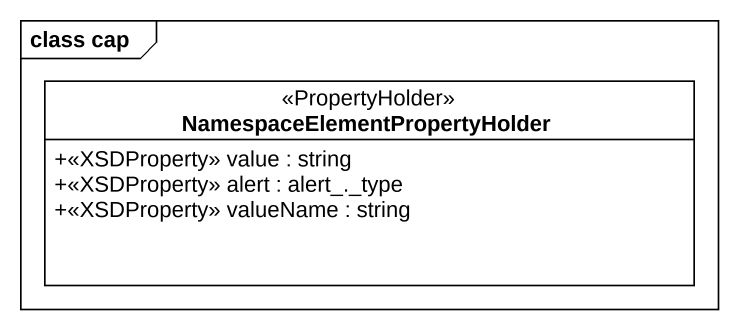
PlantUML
@startuml
mainframe class cap
hide circle
hide empty members
skinparam classAttributeIconSize 0
class "NamespaceElementPropertyHolder" as NamespaceElementPropertyHold <<PropertyHolder>> {
  +<<XSDProperty>> value : string
  +<<XSDProperty>> alert : alert_._type
  +<<XSDProperty>> valueName : string
}
@enduml
